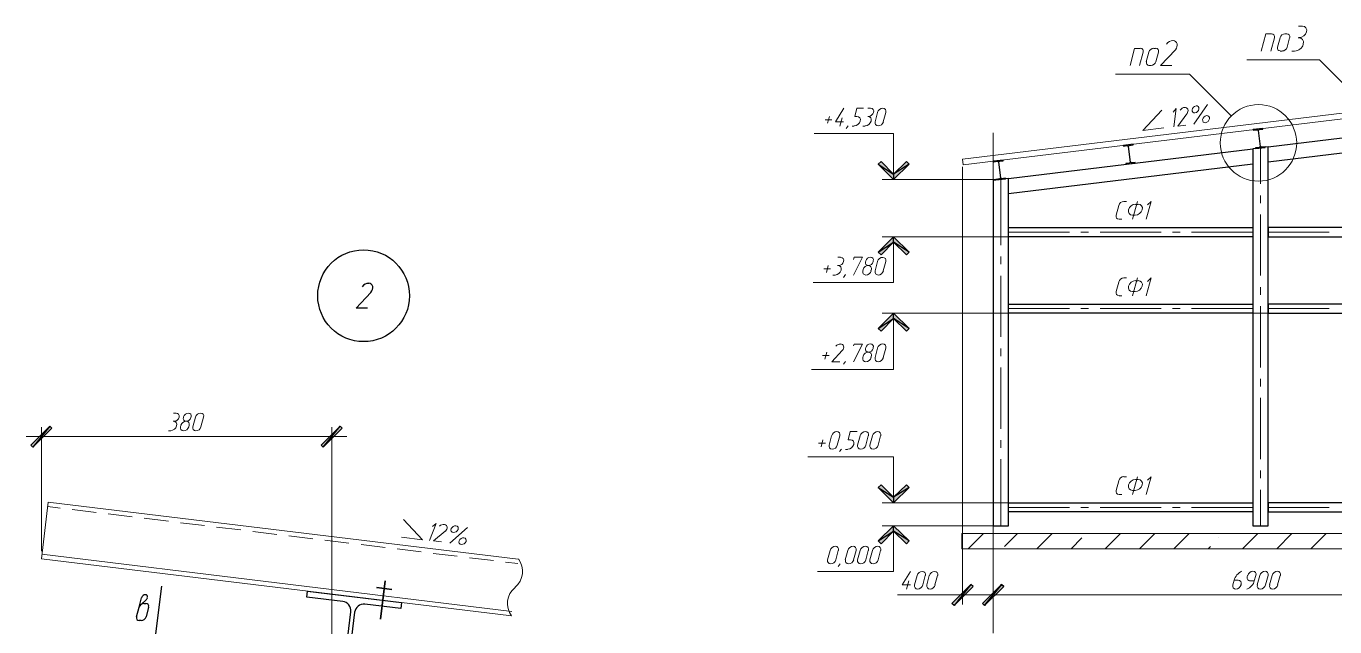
# Model space of a CAD drawing. Header units: millimetres. Extents: x -678 to 5260, y -935 to 3264.
# Drawn here: x 1542 to 3255, y 1146 to 1931 of the extents above; entities that cross this region are included whole.
import ezdxf

# ---------------------------------------------------------------- set-up
doc = ezdxf.new("R2010")
doc.units = ezdxf.units.MM
doc.header["$MEASUREMENT"] = 0
doc.layers.get('0').update_dxf_attribs({"linetype": 'CONTINUOUS'})

msp = doc.modelspace()

# ---------------------------------------------------------------- hatches: boundary and pattern name
at = {"true_color": 0x000007}
h = msp.add_hatch(color=7, dxfattribs=at)
h.paths.add_polyline_path([(2677.78898, 1730.68081), (2657.70599, 1750.7638), (2677.78898, 1737.81774)])
h.paths.add_polyline_path([(2657.70599, 1750.7638), (2677.78898, 1737.81774), (2661.35744, 1754.24928)])
h = msp.add_hatch(color=7, dxfattribs=at)
h.paths.add_polyline_path([(2677.78898, 1730.68081), (2697.87196, 1750.7638), (2677.78898, 1737.81774)])
h.paths.add_polyline_path([(2697.87196, 1750.7638), (2677.78898, 1737.81774), (2694.38649, 1754.24928)])
h = msp.add_hatch(color=7, dxfattribs=at)
h.paths.add_polyline_path([(2677.78898, 1655.66006), (2657.70599, 1635.74305), (2677.78898, 1648.68911)])
h.paths.add_polyline_path([(2657.70599, 1635.74305), (2677.78898, 1648.68911), (2661.35744, 1632.0916)])
h = msp.add_hatch(color=7, dxfattribs=at)
h.paths.add_polyline_path([(2677.78898, 1655.66006), (2697.87196, 1635.74305), (2677.78898, 1648.68911)])
h.paths.add_polyline_path([(2697.87196, 1635.74305), (2677.78898, 1648.68911), (2694.38649, 1632.0916)])
h = msp.add_hatch(color=7, dxfattribs=at)
h.paths.add_polyline_path([(2677.78898, 1555.74305), (2657.70599, 1535.66006), (2677.78898, 1548.60612)])
h.paths.add_polyline_path([(2657.70599, 1535.66006), (2677.78898, 1548.60612), (2661.35744, 1532.17459)])
h = msp.add_hatch(color=7, dxfattribs=at)
h.paths.add_polyline_path([(2677.78898, 1555.74305), (2697.87196, 1535.66006), (2677.78898, 1548.60612)])
h.paths.add_polyline_path([(2697.87196, 1535.66006), (2677.78898, 1548.60612), (2694.38649, 1532.17459)])
h = msp.add_hatch(color=7, dxfattribs=at)
h.paths.add_polyline_path([(1575.71429, 1405.53558), (1573.05869, 1408.19119), (1550.65205, 1380.47334)])
h.paths.add_polyline_path([(1573.05869, 1408.19119), (1550.65205, 1380.47334), (1548.16242, 1383.12894)])
h = msp.add_hatch(color=7, dxfattribs=at)
h.paths.add_polyline_path([(1928.24541, 1383.12894), (1930.73503, 1380.47334), (1953.30765, 1408.19119)])
h.paths.add_polyline_path([(1930.73503, 1380.47334), (1953.30765, 1408.19119), (1955.79728, 1405.53558)])
h = msp.add_hatch(color=7, dxfattribs=at)
h.paths.add_polyline_path([(2677.78898, 1307.61027), (2657.70599, 1327.69326), (2677.78898, 1314.91318)])
h.paths.add_polyline_path([(2657.70599, 1327.69326), (2677.78898, 1314.91318), (2661.35744, 1331.17874)])
h = msp.add_hatch(color=7, dxfattribs=at)
h.paths.add_polyline_path([(2677.78898, 1307.61027), (2697.87196, 1327.69326), (2677.78898, 1314.91318)])
h.paths.add_polyline_path([(2697.87196, 1327.69326), (2677.78898, 1314.91318), (2694.38649, 1331.17874)])
h = msp.add_hatch(color=7, dxfattribs=at)
h.paths.add_polyline_path([(2677.78898, 1277.73475), (2657.70599, 1257.81774), (2677.78898, 1270.7638)])
h.paths.add_polyline_path([(2657.70599, 1257.81774), (2677.78898, 1270.7638), (2661.35744, 1254.16629)])
h = msp.add_hatch(color=7, dxfattribs=at)
h.paths.add_polyline_path([(2677.78898, 1277.73475), (2697.87196, 1257.81774), (2677.78898, 1270.7638)])
h.paths.add_polyline_path([(2697.87196, 1257.81774), (2677.78898, 1270.7638), (2694.38649, 1254.16629)])
h = msp.add_hatch(color=7, dxfattribs=at)
h.paths.add_polyline_path([(2781.85537, 1198.39865), (2779.03379, 1201.05426), (2756.79313, 1173.33641)])
h.paths.add_polyline_path([(2779.03379, 1201.05426), (2756.79313, 1173.33641), (2753.97155, 1176.15799)])
h = msp.add_hatch(color=7, dxfattribs=at)
h.paths.add_polyline_path([(2821.85537, 1198.39865), (2819.03379, 1201.05426), (2796.79313, 1173.33641)])
h.paths.add_polyline_path([(2819.03379, 1201.05426), (2796.79313, 1173.33641), (2794.13752, 1176.15799)])
h = msp.add_hatch(color=7, dxfattribs=at)
h.paths.add_polyline_path([(2794.13752, 1176.15799), (2796.79313, 1173.33641), (2819.03379, 1201.05426)])
h.paths.add_polyline_path([(2796.79313, 1173.33641), (2819.03379, 1201.05426), (2821.85537, 1198.39865)])

# ---------------------------------------------------------------- linework, layer by layer
at = {"color": 7, "linetype": 'Continuous', "lineweight": 9, "true_color": 0x000007}
for points in [[(3158.9508, 1898.64762), (3165.09188, 1921.22023), (3172.56076, 1921.22023)], [(3189.98815, 1921.22023), (3192.47777, 1921.22023), (3192.47777, 1921.22023)], [(3212.72674, 1931.17874), (3207.74748, 1931.17874), (3207.74748, 1931.17874)], [(2987.33254, 1879.56048), (2993.30765, 1902.13309), (3000.61055, 1902.13309)], [(3018.36989, 1902.13309), (3020.69354, 1902.13309), (3020.69354, 1902.13309)], [(3171.39893, 1898.64762), (3176.21221, 1916.075), (3176.21221, 1916.075)], [(3180.36159, 1903.62687), (3183.84707, 1916.075), (3183.84707, 1916.075)], [(3196.12923, 1916.075), (3192.9757, 1903.62687), (3192.9757, 1903.62687)], [(3208.57736, 1916.075), (3207.41553, 1916.075), (3207.41553, 1916.075)], [(2999.6147, 1879.56048), (3004.26201, 1897.15384), (3004.26201, 1897.15384)], [(3008.57736, 1884.70571), (3011.89686, 1897.15384), (3011.89686, 1897.15384)], [(3024.51097, 1897.15384), (3021.02549, 1884.70571), (3021.02549, 1884.70571)], [(3042.10433, 1879.56048), (3027.16657, 1879.56048), (3046.58566, 1900.47334)], [(3287.24956, 1835.4111), (3235.13337, 1887.36131), (3140.02964, 1887.36131)], [(3186.50267, 1898.64762), (3184.01304, 1898.64762), (3184.01304, 1898.64762)], [(3202.76823, 1898.64762), (3199.11678, 1898.64762), (3199.11678, 1898.64762)], [(3120.11263, 1813.66836), (3065.17487, 1868.60612), (2968.07943, 1868.60612)], [(3014.71844, 1879.56048), (3012.06284, 1879.56048), (3012.06284, 1879.56048)], [(2612.22881, 1806.03351), (2601.6064, 1806.03351), (2612.72674, 1823.95882)], [(2638.45288, 1823.95882), (2629.49022, 1823.95882), (2626.83462, 1813.00446), (2629.32425, 1813.00446)], [(2647.41553, 1823.95882), (2643.93006, 1823.95882), (2643.93006, 1823.95882)], [(2656.71014, 1818.31567), (2653.39064, 1806.03351), (2653.39064, 1806.03351)], [(2664.17902, 1806.03351), (2667.33254, 1818.31567), (2667.33254, 1818.31567)], [(3031.6479, 1798.23268), (3004.09603, 1794.7472), (3028.9923, 1821.30322)], [(3043.59811, 1818.64762), (3047.74748, 1823.46089), (3044.42798, 1799.72645)], [(3060.36159, 1801.88413), (3049.73918, 1800.39036), (3061.68939, 1816.65592)], [(3070.984, 1803.04596), (3088.57736, 1828.60612), (3088.57736, 1828.60612)], [(2588.16242, 1808.68911), (2596.9591, 1808.68911), (2596.9591, 1808.68911)], [(2591.31595, 1804.20778), (2593.6396, 1813.00446), (2593.6396, 1813.00446)], [(2607.24956, 1800.55633), (2610.23711, 1811.34471), (2610.23711, 1811.34471)], [(2618.03794, 1800.88828), (2615.54831, 1797.56878), (2615.54831, 1797.56878)], [(2626.17072, 1800.55633), (2623.34914, 1800.55633), (2623.34914, 1800.55633)], [(2640.2786, 1800.55633), (2637.623, 1800.55633), (2637.623, 1800.55633)], [(2644.59396, 1813.00446), (2643.76408, 1813.00446), (2643.76408, 1813.00446)], [(2677.78898, 1790.7638), (2573.88856, 1790.7638), (2573.88856, 1790.7638)], [(2677.78898, 1730.68081), (2677.78898, 1790.7638), (2677.78898, 1790.7638)], [(2807.91346, 1791.59367), (2807.91346, 1689.68496), (2807.91346, 1689.68496)], [(3157.95495, 1724.87168), (3157.95495, 1771.84264), (3157.95495, 1771.84264)], [(2818.03794, 1730.68081), (2662.85122, 1730.68081), (2662.85122, 1730.68081)], [(2767.74748, 1747.27832), (2767.74748, 1174.66421), (2767.74748, 1174.66421)], [(2818.03794, 1644.53973), (2818.03794, 1731.67666), (2818.03794, 1731.67666)], [(2969.07528, 1683.87583), (2972.39479, 1696.48994), (2972.39479, 1696.48994)], [(2979.19976, 1701.80114), (2982.68524, 1701.80114), (2982.68524, 1701.80114)], [(2990.65205, 1678.56463), (2997.12508, 1701.80114), (2997.12508, 1701.80114)], [(2997.95495, 1698.14969), (2994.3035, 1698.14969), (2994.3035, 1698.14969)], [(3010.07113, 1697.31982), (3014.88441, 1701.80114), (3008.57736, 1678.56463)], [(3157.95495, 1699.80944), (3157.95495, 1709.76795), (3157.95495, 1709.76795)], [(2990.48607, 1683.87583), (2994.13752, 1683.87583), (2994.13752, 1683.87583)], [(3157.95495, 1604.87168), (3157.95495, 1684.70571), (3157.95495, 1684.70571)], [(2807.91346, 1674.7472), (2807.91346, 1664.7887), (2807.91346, 1664.7887)], [(2972.89271, 1678.56463), (2976.37819, 1678.56463), (2976.37819, 1678.56463)], [(2827.99645, 1655.66006), (2662.85122, 1655.66006), (2662.85122, 1655.66006)], [(2677.78898, 1655.66006), (2677.78898, 1595.74305), (2677.78898, 1595.74305)], [(2807.91346, 1649.68496), (2807.91346, 1449.85094), (2807.91346, 1449.85094)], [(2827.99645, 1661.63517), (2907.83047, 1661.63517), (2907.83047, 1661.63517)], [(2922.9342, 1661.63517), (2932.89271, 1661.63517), (2932.89271, 1661.63517)], [(2947.99645, 1661.63517), (3027.83047, 1661.63517), (3027.83047, 1661.63517)], [(3042.9342, 1661.63517), (3052.89271, 1661.63517), (3052.89271, 1661.63517)], [(3067.83047, 1661.63517), (3147.83047, 1661.63517), (3147.83047, 1661.63517)], [(3247.91346, 1661.63517), (3167.91346, 1661.63517), (3167.91346, 1661.63517)], [(2608.07943, 1628.93807), (2604.59396, 1628.93807), (2604.59396, 1628.93807)], [(2625.34084, 1626.1165), (2626.17072, 1628.93807), (2636.79313, 1628.93807), (2625.00889, 1605.53558)], [(2818.03794, 1619.80944), (2818.03794, 1629.76795), (2818.03794, 1629.76795)], [(2586.17072, 1613.66836), (2595.13337, 1613.66836), (2595.13337, 1613.66836)], [(2589.6562, 1609.18704), (2591.97985, 1617.98372), (2591.97985, 1617.98372)], [(2605.25786, 1617.98372), (2604.42798, 1617.98372), (2604.42798, 1617.98372)], [(2637.78898, 1612.67251), (2637.45703, 1611.01276), (2637.45703, 1611.01276)], [(2641.27445, 1623.95882), (2640.9425, 1622.96297), (2640.9425, 1622.96297)], [(2648.07943, 1611.01276), (2648.41138, 1612.67251), (2648.41138, 1612.67251)], [(2650.73503, 1622.96297), (2650.90101, 1623.95882), (2650.90101, 1623.95882)], [(2656.71014, 1623.29492), (2653.39064, 1611.01276), (2653.39064, 1611.01276)], [(2664.17902, 1611.01276), (2667.33254, 1623.29492), (2667.33254, 1623.29492)], [(2677.78898, 1595.74305), (2572.22881, 1595.74305), (2572.22881, 1595.74305)], [(2601.10848, 1605.53558), (2598.2869, 1605.53558), (2598.2869, 1605.53558)], [(2614.71844, 1606.19948), (2611.89686, 1602.54803), (2611.89686, 1602.54803)], [(2818.03794, 1524.70571), (2818.03794, 1604.70571), (2818.03794, 1604.70571)], [(2969.07528, 1584.1248), (2972.39479, 1596.40695), (2972.39479, 1596.40695)], [(2979.19976, 1601.88413), (2982.68524, 1601.88413), (2982.68524, 1601.88413)], [(2990.65205, 1578.48164), (2997.12508, 1601.88413), (2997.12508, 1601.88413)], [(2997.95495, 1598.23268), (2994.3035, 1598.23268), (2994.3035, 1598.23268)], [(3010.07113, 1597.4028), (3014.88441, 1601.88413), (3008.57736, 1578.48164)], [(2972.89271, 1578.48164), (2976.37819, 1578.48164), (2976.37819, 1578.48164)], [(2990.48607, 1584.1248), (2994.13752, 1584.1248), (2994.13752, 1584.1248)], [(3157.95495, 1579.80944), (3157.95495, 1589.76795), (3157.95495, 1589.76795)], [(2827.99645, 1561.71816), (2907.83047, 1561.71816), (2907.83047, 1561.71816)], [(2922.9342, 1561.71816), (2932.89271, 1561.71816), (2932.89271, 1561.71816)], [(2947.99645, 1561.71816), (3027.83047, 1561.71816), (3027.83047, 1561.71816)], [(3042.9342, 1561.71816), (3052.89271, 1561.71816), (3052.89271, 1561.71816)], [(3067.83047, 1561.71816), (3147.83047, 1561.71816), (3147.83047, 1561.71816)], [(3157.95495, 1484.87168), (3157.95495, 1564.87168), (3157.95495, 1564.87168)], [(3247.91346, 1561.71816), (3167.91346, 1561.71816), (3167.91346, 1561.71816)], [(3167.91346, 1555.74305), (2662.85122, 1555.74305), (2662.85122, 1555.74305)], [(2677.78898, 1555.74305), (2677.78898, 1482.21608), (2677.78898, 1482.21608)], [(2625.34084, 1512.92148), (2626.17072, 1515.4111), (2636.79313, 1515.4111), (2625.00889, 1492.34056)], [(2641.27445, 1510.59782), (2640.9425, 1509.76795), (2640.9425, 1509.76795)], [(2650.73503, 1509.76795), (2650.90101, 1510.59782), (2650.90101, 1510.59782)], [(2656.71014, 1510.0999), (2653.39064, 1497.65177), (2653.39064, 1497.65177)], [(2664.17902, 1497.65177), (2667.33254, 1510.0999), (2667.33254, 1510.0999)], [(2818.03794, 1499.64347), (2818.03794, 1509.76795), (2818.03794, 1509.76795)], [(2584.51097, 1500.30737), (2593.47362, 1500.30737), (2593.47362, 1500.30737)], [(2587.6645, 1495.82604), (2590.15412, 1504.7887), (2590.15412, 1504.7887)], [(2607.24956, 1492.34056), (2596.62715, 1492.34056), (2610.40308, 1506.94637)], [(2614.71844, 1492.67251), (2611.89686, 1489.02106), (2611.89686, 1489.02106)], [(2637.78898, 1499.47749), (2637.45703, 1497.65177), (2637.45703, 1497.65177)], [(2648.07943, 1497.65177), (2648.41138, 1499.47749), (2648.41138, 1499.47749)], [(2677.78898, 1482.21608), (2570.40308, 1482.21608), (2570.40308, 1482.21608)], [(2818.03794, 1404.70571), (2818.03794, 1484.70571), (2818.03794, 1484.70571)], [(3157.95495, 1459.80944), (3157.95495, 1469.76795), (3157.95495, 1469.76795)], [(3157.95495, 1364.87168), (3157.95495, 1444.87168), (3157.95495, 1444.87168)], [(1738.03794, 1424.95467), (1734.71844, 1424.95467), (1734.71844, 1424.95467)], [(2807.91346, 1434.7472), (2807.91346, 1424.7887), (2807.91346, 1424.7887)], [(1561.93835, 1244.37376), (1561.93835, 1406.86338), (1561.93835, 1406.86338)], [(1735.38234, 1414.33226), (1734.55246, 1414.33226), (1734.55246, 1414.33226)], [(1744.51097, 1409.02106), (1744.01304, 1407.02936), (1744.01304, 1407.02936)], [(1747.99645, 1419.97542), (1747.83047, 1419.14554), (1747.83047, 1419.14554)], [(1754.80142, 1407.02936), (1755.29935, 1409.02106), (1755.29935, 1409.02106)], [(1757.623, 1419.14554), (1757.78898, 1419.97542), (1757.78898, 1419.97542)], [(1763.59811, 1419.64347), (1760.11263, 1407.02936), (1760.11263, 1407.02936)], [(1770.73503, 1407.02936), (1774.22051, 1419.64347), (1774.22051, 1419.64347)], [(1942.02134, 948.44015), (1942.02134, 1406.86338), (1942.02134, 1406.86338)], [(2807.91346, 1409.68496), (2807.91346, 1307.61027), (2807.91346, 1237.4028), (2807.91346, 1137.31982)], [(1542.02134, 1394.41525), (1961.93835, 1394.41525), (1961.93835, 1394.41525)], [(1731.06698, 1401.71816), (1728.24541, 1401.71816), (1728.24541, 1401.71816)], [(2582.85122, 1381.13724), (2585.17487, 1390.0999), (2585.17487, 1390.0999)], [(2596.2952, 1395.4111), (2593.14167, 1383.12894), (2593.14167, 1383.12894)], [(2603.76408, 1383.12894), (2607.24956, 1395.4111), (2607.24956, 1395.4111)], [(2629.98815, 1400.88828), (2621.02549, 1400.88828), (2618.20391, 1390.0999), (2621.02549, 1390.0999)], [(2633.97155, 1395.4111), (2630.65205, 1383.12894), (2630.65205, 1383.12894)], [(2641.44043, 1383.12894), (2644.59396, 1395.4111), (2644.59396, 1395.4111)], [(2650.07113, 1395.4111), (2646.75163, 1383.12894), (2646.75163, 1383.12894)], [(2657.37404, 1383.12894), (2660.69354, 1395.4111), (2660.69354, 1395.4111)], [(2818.03794, 1379.64347), (2818.03794, 1389.60197), (2818.03794, 1389.60197)], [(2579.53172, 1385.61857), (2588.49437, 1385.61857), (2588.49437, 1385.61857)], [(2609.57321, 1377.98372), (2606.91761, 1374.66421), (2606.91761, 1374.66421)], [(2617.54001, 1377.48579), (2614.88441, 1377.48579), (2614.88441, 1377.48579)], [(2677.78898, 1367.85923), (2565.58981, 1367.85923), (2565.58981, 1367.85923)], [(2677.78898, 1307.61027), (2677.78898, 1367.85923), (2677.78898, 1367.85923)], [(2818.03794, 1277.73475), (2818.03794, 1364.87168), (2818.03794, 1364.87168)], [(2969.07528, 1324.04181), (2972.39479, 1336.48994), (2972.39479, 1336.48994)], [(2979.19976, 1341.80114), (2982.68524, 1341.80114), (2982.68524, 1341.80114)], [(2990.65205, 1318.7306), (2997.12508, 1341.80114), (2997.12508, 1341.80114)], [(2997.95495, 1338.31567), (2994.3035, 1338.31567), (2994.3035, 1338.31567)], [(3010.07113, 1337.48579), (3014.88441, 1341.80114), (3008.57736, 1318.7306)], [(3157.95495, 1339.97542), (3157.95495, 1349.93392), (3157.95495, 1349.93392)], [(2990.48607, 1324.04181), (2994.13752, 1324.04181), (2994.13752, 1324.04181)], [(3157.95495, 1277.73475), (3157.95495, 1324.87168), (3157.95495, 1324.87168)], [(1561.93835, 1234.41525), (1570.90101, 1308.7721), (1570.90101, 1308.7721)], [(1586.33669, 1300.80529), (1570.23711, 1302.79699), (1570.23711, 1302.79699)], [(2186.33669, 1234.0833), (1570.90101, 1308.7721), (1570.90101, 1308.7721)], [(2827.99645, 1307.61027), (2662.85122, 1307.61027), (2662.85122, 1307.61027)], [(2972.89271, 1318.7306), (2976.37819, 1318.7306), (2976.37819, 1318.7306)], [(1633.80557, 1295.16214), (1602.10433, 1298.97957), (1602.10433, 1298.97957)], [(1680.9425, 1289.35301), (1649.57321, 1293.17044), (1649.57321, 1293.17044)], [(1728.24541, 1283.70986), (1696.71014, 1287.52728), (1696.71014, 1287.52728)], [(2033.30765, 1262.79699), (2060.85952, 1259.47749), (2036.12923, 1285.70156)], [(2827.99645, 1301.63517), (2907.83047, 1301.63517), (2907.83047, 1301.63517)], [(2922.9342, 1301.63517), (2932.89271, 1301.63517), (2932.89271, 1301.63517)], [(2947.99645, 1301.63517), (3027.83047, 1301.63517), (3027.83047, 1301.63517)], [(3042.9342, 1301.63517), (3052.89271, 1301.63517), (3052.89271, 1301.63517)], [(3067.83047, 1301.63517), (3147.83047, 1301.63517), (3147.83047, 1301.63517)], [(3247.91346, 1301.63517), (3167.91346, 1301.63517), (3167.91346, 1301.63517)], [(1775.54831, 1277.90073), (1744.01304, 1281.71816), (1744.01304, 1281.71816)], [(1822.85122, 1272.25758), (1791.14997, 1276.075), (1791.14997, 1276.075)], [(1869.98815, 1266.44845), (1838.61885, 1270.26587), (1838.61885, 1270.26587)], [(2073.80557, 1276.57293), (2078.78483, 1280.72231), (2069.98815, 1258.31567)], [(2085.92176, 1256.48994), (2075.29935, 1257.81774), (2090.73503, 1270.7638)], [(2096.54416, 1254.99616), (2119.6147, 1275.57708), (2119.6147, 1275.57708)], [(2807.91346, 1277.73475), (2662.85122, 1277.73475), (2662.85122, 1277.73475)], [(2677.78898, 1277.73475), (2677.78898, 1217.81774), (2677.78898, 1217.81774)], [(1917.45703, 1260.63932), (1885.92176, 1264.45675), (1885.92176, 1264.45675)], [(1964.59396, 1254.99616), (1933.05869, 1258.81359), (1933.05869, 1258.81359)], [(2011.89686, 1249.18704), (1980.52757, 1253.00446), (1980.52757, 1253.00446)], [(2775.21636, 1247.69326), (2795.29935, 1267.77625), (2795.29935, 1267.77625)], [(2823.01719, 1250.68081), (2840.11263, 1267.77625), (2840.11263, 1267.77625)], [(2865.17487, 1247.69326), (2885.09188, 1267.77625), (2885.09188, 1267.77625)], [(2909.98815, 1247.69326), (2924.26201, 1261.96712), (2924.26201, 1261.96712)], [(2954.80142, 1247.69326), (2974.71844, 1267.77625), (2974.71844, 1267.77625)], [(2999.78068, 1247.69326), (3019.86367, 1267.77625), (3019.86367, 1267.77625)], [(3044.59396, 1247.69326), (3064.67694, 1267.77625), (3064.67694, 1267.77625)], [(3103.68109, 1261.96712), (3103.51512, 1262.13309), (3103.51512, 1262.13309)], [(3134.55246, 1247.69326), (3154.46947, 1267.77625), (3154.46947, 1267.77625)], [(3179.36574, 1247.69326), (3199.28275, 1267.77625), (3199.28275, 1267.77625)], [(3224.17902, 1247.69326), (3244.09603, 1267.77625), (3244.09603, 1267.77625)], [(2177.37404, 1159.72645), (1561.93835, 1234.41525), (1561.93835, 1234.41525)], [(2178.03794, 1165.70156), (1562.60225, 1240.39036), (1562.60225, 1240.39036)], [(2059.03379, 1243.54388), (2027.6645, 1247.36131), (2027.6645, 1247.36131)], [(2106.50267, 1237.73475), (2074.9674, 1241.55218), (2074.9674, 1241.55218)], [(2153.80557, 1232.0916), (2122.2703, 1235.90903), (2122.2703, 1235.90903)], [(2186.33669, 1234.0833), (2186.17072, 1234.24928), (2186.17072, 1234.24928)], [(2594.63545, 1245.36961), (2591.31595, 1233.08745), (2591.31595, 1233.08745)], [(2602.10433, 1233.08745), (2605.25786, 1245.36961), (2605.25786, 1245.36961)], [(2617.87196, 1245.36961), (2614.38649, 1233.08745), (2614.38649, 1233.08745)], [(2625.34084, 1233.08745), (2628.66035, 1245.36961), (2628.66035, 1245.36961)], [(2633.97155, 1245.36961), (2630.65205, 1233.08745), (2630.65205, 1233.08745)], [(2641.44043, 1233.08745), (2644.59396, 1245.36961), (2644.59396, 1245.36961)], [(2650.07113, 1245.36961), (2646.75163, 1233.08745), (2646.75163, 1233.08745)], [(2657.37404, 1233.08745), (2660.69354, 1245.36961), (2660.69354, 1245.36961)], [(2807.91346, 1247.19533), (2807.91346, 1174.66421), (2807.91346, 1174.66421)], [(2807.91346, 1247.19533), (2807.91346, 1174.66421), (2807.91346, 1174.66421)], [(3089.40723, 1247.69326), (3092.39479, 1250.68081), (3092.39479, 1250.68081)], [(2185.67279, 1228.27417), (2169.57321, 1230.0999), (2169.57321, 1230.0999)], [(2677.78898, 1217.81774), (2577.87196, 1217.81774), (2577.87196, 1217.81774)], [(2607.91346, 1227.94222), (2605.09188, 1224.62272), (2605.09188, 1224.62272)], [(2699.86367, 1200.22438), (2689.07528, 1200.22438), (2700.02964, 1217.98372)], [(2694.71844, 1194.58123), (2697.70599, 1205.53558), (2697.70599, 1205.53558)], [(2708.49437, 1212.50654), (2705.17487, 1200.22438), (2705.17487, 1200.22438)], [(2715.79728, 1200.22438), (2719.11678, 1212.50654), (2719.11678, 1212.50654)], [(2724.42798, 1212.50654), (2721.27445, 1200.22438), (2721.27445, 1200.22438)], [(2731.89686, 1200.22438), (2735.38234, 1212.50654), (2735.38234, 1212.50654)], [(3128.74333, 1206.36546), (3123.43213, 1206.36546), (3121.77238, 1200.22438)], [(3132.39479, 1200.22438), (3132.56076, 1201.05426), (3132.56076, 1201.05426)], [(3141.02549, 1212.67251), (3140.69354, 1210.84679), (3140.69354, 1210.84679)], [(3151.97985, 1212.67251), (3149.98815, 1205.53558), (3143.68109, 1205.53558)], [(3157.29105, 1212.67251), (3153.80557, 1200.22438), (3153.80557, 1200.22438)], [(3164.59396, 1200.22438), (3167.91346, 1212.67251), (3167.91346, 1212.67251)], [(3173.39064, 1212.67251), (3169.90516, 1200.22438), (3169.90516, 1200.22438)], [(3180.52757, 1200.22438), (3184.01304, 1212.67251), (3184.01304, 1212.67251)], [(2827.99645, 1187.27832), (2767.74748, 1187.27832), (2682.76823, 1187.27832)], [(2787.99645, 1187.27832), (3517.78898, 1187.27832), (3517.78898, 1187.27832)], [(2177.37404, 1159.72645), (2177.20806, 1159.89243), (2177.20806, 1159.89243)]]:
    msp.add_lwpolyline(points, dxfattribs=at)
for points in [[(2767.74748, 1757.23683), (3535.05039, 1850.18289), (3535.88026, 1842.87998), (2768.90931, 1749.76795)], [(2766.91761, 1267.77625), (3558.9508, 1267.77625), (3558.9508, 1247.69326), (2766.91761, 1247.69326)]]:
    msp.add_lwpolyline(points, close=True, dxfattribs=at)
at = {"color": 7, "linetype": 'Continuous', "lineweight": 25, "true_color": 0x000007}
for points in [[(3167.91346, 1773.17044), (3487.74748, 1812.00861), (3487.74748, 1812.00861)], [(3161.10848, 1796.57293), (3161.10848, 1797.4028), (3148.66035, 1795.90903), (3148.66035, 1795.07915), (3153.6396, 1795.57708)], [(3154.9674, 1794.58123), (3157.45703, 1774.00031), (3157.45703, 1774.00031)], [(3157.95495, 1774.00031), (3155.29935, 1794.58123), (3155.29935, 1794.58123)], [(3156.46118, 1795.90903), (3161.10848, 1796.57293), (3161.10848, 1796.57293)], [(3167.91346, 1753.58538), (3487.74748, 1792.42355), (3487.74748, 1792.42355)], [(2827.99645, 1731.84264), (3147.83047, 1770.84679), (3147.83047, 1770.84679)], [(2991.14997, 1775.82604), (2991.14997, 1776.82189), (2978.70184, 1775.32811), (2978.70184, 1774.33226), (2983.68109, 1774.99616)], [(2985.00889, 1774.00031), (2987.49852, 1753.4194), (2987.49852, 1753.4194)], [(2987.99645, 1753.4194), (2985.34084, 1774.00031), (2985.34084, 1774.00031)], [(2986.50267, 1775.32811), (2991.14997, 1775.82604), (2991.14997, 1775.82604)], [(3156.46118, 1772.50654), (3151.6479, 1772.00861), (3151.6479, 1771.17874), (3164.09603, 1772.67251), (3164.09603, 1773.50239), (3159.11678, 1773.00446)], [(2821.19147, 1755.24513), (2821.19147, 1756.075), (2808.74333, 1754.58123), (2808.74333, 1753.75135), (2813.55661, 1754.41525)], [(2815.05039, 1753.4194), (2817.54001, 1732.83849), (2817.54001, 1732.83849)], [(2818.03794, 1732.83849), (2815.38234, 1753.4194), (2815.38234, 1753.4194)], [(2816.54416, 1754.58123), (2821.19147, 1755.24513), (2821.19147, 1755.24513)], [(2827.99645, 1712.42355), (3147.83047, 1751.26172), (3147.83047, 1751.26172)], [(2986.50267, 1751.92562), (2981.68939, 1751.4277), (2981.68939, 1750.59782), (2994.13752, 1752.0916), (2993.80557, 1752.92148), (2989.15827, 1752.25758)], [(2816.54416, 1731.34471), (2811.56491, 1730.84679), (2811.73089, 1730.01691), (2824.17902, 1731.51069), (2823.84707, 1732.34056), (2819.19976, 1731.67666)], [(1988.9923, 1562.21608), (1974.05454, 1562.21608), (1993.47362, 1582.96297)], [(1689.90516, 1171.01276), (1693.05869, 1183.62687), (1693.05869, 1183.62687)], [(1707.99645, 1104.7887), (1719.44873, 1198.89658), (1719.44873, 1198.89658)], [(1909.32425, 1184.29077), (1910.3201, 1192.0916), (2033.30765, 1177.15384), (2032.47777, 1169.35301), (1985.34084, 1175.16214)], [(1956.46118, 1178.48164), (1909.32425, 1184.29077), (1909.32425, 1184.29077)], [(1686.41968, 1158.56463), (1689.90516, 1171.01276), (1689.90516, 1171.01276)], [(1698.53586, 1180.47334), (1693.39064, 1175.49409), (1693.39064, 1175.49409)], [(1696.04624, 1176.15799), (1698.53586, 1176.15799), (1698.53586, 1176.15799)], [(1702.18732, 1171.01276), (1699.03379, 1158.56463), (1699.03379, 1158.56463)], [(1692.56076, 1153.58538), (1690.07113, 1153.58538), (1690.07113, 1153.58538)], [(1942.02134, 958.56463), (1967.08358, 1165.03766), (1967.08358, 1165.03766)], [(1972.06284, 1164.53973), (1947.00059, 957.90073), (1947.00059, 957.90073)]]:
    msp.add_lwpolyline(points, dxfattribs=at)
for points in [[(3167.91346, 1277.73475), (3167.91346, 1773.17044), (3147.83047, 1770.84679), (3147.83047, 1277.73475)], [(2827.99645, 1277.73475), (2827.99645, 1731.84264), (2807.91346, 1729.51899), (2807.91346, 1277.73475)], [(2827.99645, 1667.77625), (3147.83047, 1667.77625), (3147.83047, 1655.66006), (2827.99645, 1655.66006)], [(3487.74748, 1667.77625), (3167.91346, 1667.77625), (3167.91346, 1655.66006), (3487.74748, 1655.66006)], [(2827.99645, 1567.69326), (3147.83047, 1567.69326), (3147.83047, 1555.74305), (2827.99645, 1555.74305)], [(3487.74748, 1567.69326), (3167.91346, 1567.69326), (3167.91346, 1555.74305), (3487.74748, 1555.74305)], [(2827.99645, 1307.61027), (3147.83047, 1307.61027), (3147.83047, 1295.82604), (2827.99645, 1295.82604)], [(3487.74748, 1307.61027), (3167.91346, 1307.61027), (3167.91346, 1295.82604), (3487.74748, 1295.82604)]]:
    msp.add_lwpolyline(points, close=True, dxfattribs=at)
at = {"color": 7, "linetype": 'Continuous', "lineweight": -2, "true_color": 0x000007}
for points in [[(2657.70599, 1750.7638), (2677.78898, 1737.81774), (2661.35744, 1754.24928)], [(2677.78898, 1730.68081), (2657.70599, 1750.7638), (2677.78898, 1737.81774)], [(2697.87196, 1750.7638), (2677.78898, 1737.81774), (2694.38649, 1754.24928)], [(2677.78898, 1730.68081), (2697.87196, 1750.7638), (2677.78898, 1737.81774)], [(2677.78898, 1655.66006), (2657.70599, 1635.74305), (2677.78898, 1648.68911)], [(2657.70599, 1635.74305), (2677.78898, 1648.68911), (2661.35744, 1632.0916)], [(2677.78898, 1655.66006), (2697.87196, 1635.74305), (2677.78898, 1648.68911)], [(2697.87196, 1635.74305), (2677.78898, 1648.68911), (2694.38649, 1632.0916)], [(2677.78898, 1555.74305), (2657.70599, 1535.66006), (2677.78898, 1548.60612)], [(2657.70599, 1535.66006), (2677.78898, 1548.60612), (2661.35744, 1532.17459)], [(2677.78898, 1555.74305), (2697.87196, 1535.66006), (2677.78898, 1548.60612)], [(2697.87196, 1535.66006), (2677.78898, 1548.60612), (2694.38649, 1532.17459)], [(1573.05869, 1408.19119), (1550.65205, 1380.47334), (1548.16242, 1383.12894)], [(1575.71429, 1405.53558), (1573.05869, 1408.19119), (1550.65205, 1380.47334)], [(1928.24541, 1383.12894), (1930.73503, 1380.47334), (1953.30765, 1408.19119)], [(1930.73503, 1380.47334), (1953.30765, 1408.19119), (1955.79728, 1405.53558)], [(2657.70599, 1327.69326), (2677.78898, 1314.91318), (2661.35744, 1331.17874)], [(2677.78898, 1307.61027), (2657.70599, 1327.69326), (2677.78898, 1314.91318)], [(2697.87196, 1327.69326), (2677.78898, 1314.91318), (2694.38649, 1331.17874)], [(2677.78898, 1307.61027), (2697.87196, 1327.69326), (2677.78898, 1314.91318)], [(2677.78898, 1277.73475), (2657.70599, 1257.81774), (2677.78898, 1270.7638)], [(2657.70599, 1257.81774), (2677.78898, 1270.7638), (2661.35744, 1254.16629)], [(2677.78898, 1277.73475), (2697.87196, 1257.81774), (2677.78898, 1270.7638)], [(2697.87196, 1257.81774), (2677.78898, 1270.7638), (2694.38649, 1254.16629)], [(2779.03379, 1201.05426), (2756.79313, 1173.33641), (2753.97155, 1176.15799)], [(2781.85537, 1198.39865), (2779.03379, 1201.05426), (2756.79313, 1173.33641)], [(2819.03379, 1201.05426), (2796.79313, 1173.33641), (2794.13752, 1176.15799)], [(2794.13752, 1176.15799), (2796.79313, 1173.33641), (2819.03379, 1201.05426)], [(2821.85537, 1198.39865), (2819.03379, 1201.05426), (2796.79313, 1173.33641)], [(2796.79313, 1173.33641), (2819.03379, 1201.05426), (2821.85537, 1198.39865)]]:
    msp.add_lwpolyline(points, close=True, dxfattribs=at)
at = {"color": 7, "linetype": 'Continuous', "lineweight": 35, "true_color": 0x000007}
for points in [[(2005.92176, 1155.74305), (2012.06284, 1205.53558), (2012.06284, 1205.53558)], [(2020.85952, 1194.41525), (2000.9425, 1196.7389), (2000.9425, 1196.7389)]]:
    msp.add_lwpolyline(points, dxfattribs=at)
at = {"color": 7, "linetype": 'Continuous', "lineweight": 9, "true_color": 0x000007}
for points, knots in [([(3176.37819, 1916.24098), (3176.71014, 1917.56878), (3176.54416, 1918.7306), (3175.71429, 1919.72645), (3175.71429, 1919.72645), (3175.05039, 1920.72231), (3173.88856, 1921.22023), (3172.56076, 1921.22023)], [0, 0, 0, 0, 0.125, 0.125, 0.125, 0.125001, 1, 1, 1, 1]), ([(3208.74333, 1916.24098), (3212.89271, 1916.24098), (3217.20806, 1919.56048), (3218.36989, 1923.70986), (3218.36989, 1923.70986), (3219.53172, 1927.85923), (3217.04209, 1931.17874), (3212.89271, 1931.17874)], [0, 0, 0, 0, 0.125, 0.125, 0.125, 0.125001, 1, 1, 1, 1]), ([(3004.42798, 1897.31982), (3004.75993, 1898.64762), (3004.59396, 1899.80944), (3003.93006, 1900.80529), (3003.93006, 1900.80529), (3003.26615, 1901.80114), (3002.10433, 1902.29907), (3000.77653, 1902.29907)], [0, 0, 0, 0, 0.125, 0.125, 0.125, 0.125001, 1, 1, 1, 1]), ([(3046.58566, 1900.47334), (3048.57736, 1902.79699), (3049.57321, 1905.78455), (3048.90931, 1908.27417), (3048.90931, 1908.27417), (3048.24541, 1910.59782), (3046.25371, 1912.25758), (3043.43213, 1912.42355)], [0, 0, 0, 0, 0.125, 0.125, 0.125, 0.125001, 1, 1, 1, 1]), ([(3202.76823, 1898.64762), (3207.74748, 1898.64762), (3212.72674, 1902.63102), (3214.05454, 1907.4443), (3214.05454, 1907.4443), (3215.21636, 1912.42355), (3212.39479, 1916.40695), (3207.58151, 1916.40695)], [0, 0, 0, 0, 0.125, 0.125, 0.125, 0.125001, 1, 1, 1, 1]), ([(2644.75993, 1813.17044), (2647.74748, 1813.00446), (2650.73503, 1815.49409), (2651.56491, 1818.48164), (2651.56491, 1818.48164), (2652.39479, 1821.30322), (2650.56906, 1823.79284), (2647.58151, 1823.79284)], [0, 0, 0, 0, 0.125, 0.125, 0.125, 0.125001, 1, 1, 1, 1]), ([(3061.85537, 1816.65592), (3063.18317, 1818.48164), (3063.51512, 1820.80529), (3062.85122, 1822.46504), (3062.85122, 1822.46504), (3062.18732, 1824.1248), (3060.52757, 1825.12065), (3058.53586, 1824.95467)], [0, 0, 0, 0, 0.125, 0.125, 0.125, 0.125001, 1, 1, 1, 1]), ([(3077.45703, 1822.96297), (3077.95495, 1825.4526), (3076.12923, 1827.27832), (3073.6396, 1826.94637), (3073.6396, 1826.94637), (3071.14997, 1826.61442), (3068.82632, 1824.29077), (3068.49437, 1821.80114), (3068.49437, 1821.80114), (3068.16242, 1819.14554), (3069.82217, 1817.31982), (3072.3118, 1817.65177), (3072.3118, 1817.65177), (3074.80142, 1817.98372), (3077.12508, 1820.30737), (3077.45703, 1822.96297)], [0, 0, 0, 0, 0.0625, 0.0625, 0.0625, 0.062501, 0.125, 0.125, 0.125, 0.125001, 0.1875, 0.1875, 0.1875, 0.187501, 1, 1, 1, 1]), ([(3205.42383, 1778.48164), (3205.42383, 1806.19948), (3183.01719, 1828.60612), (3155.46533, 1828.60612), (3155.46533, 1828.60612), (3127.74748, 1828.60612), (3105.34084, 1806.19948), (3105.34084, 1778.48164)], [0, 0, 0, 0, 0.125, 0.125, 0.125, 0.125001, 1, 1, 1, 1]), ([(2626.17072, 1800.88828), (2629.6562, 1800.88828), (2633.14167, 1803.54388), (2634.13752, 1807.02936), (2634.13752, 1807.02936), (2635.13337, 1810.51484), (2632.9757, 1813.17044), (2629.6562, 1813.17044)], [0, 0, 0, 0, 0.125, 0.125, 0.125, 0.125001, 1, 1, 1, 1]), ([(2640.44458, 1800.88828), (2643.93006, 1800.88828), (2647.41553, 1803.54388), (2648.41138, 1807.02936), (2648.41138, 1807.02936), (2649.24126, 1810.51484), (2647.24956, 1813.17044), (2643.76408, 1813.17044)], [0, 0, 0, 0, 0.125, 0.125, 0.125, 0.125001, 1, 1, 1, 1]), ([(3091.23296, 1810.18289), (3091.73089, 1812.67251), (3089.90516, 1814.49824), (3087.58151, 1814.16629), (3087.58151, 1814.16629), (3085.09188, 1813.83434), (3082.76823, 1811.51069), (3082.2703, 1809.02106), (3082.2703, 1809.02106), (3081.93835, 1806.36546), (3083.59811, 1804.53973), (3086.08773, 1804.87168), (3086.08773, 1804.87168), (3088.57736, 1805.20363), (3090.90101, 1807.52728), (3091.23296, 1810.18289)], [0, 0, 0, 0, 0.0625, 0.0625, 0.0625, 0.062501, 0.125, 0.125, 0.125, 0.125001, 0.1875, 0.1875, 0.1875, 0.187501, 1, 1, 1, 1]), ([(3105.34084, 1778.48164), (3105.34084, 1750.92977), (3127.74748, 1728.52314), (3155.46533, 1728.52314), (3155.46533, 1728.52314), (3183.01719, 1728.52314), (3205.42383, 1750.92977), (3205.42383, 1778.48164)], [0, 0, 0, 0, 0.125, 0.125, 0.125, 0.125001, 1, 1, 1, 1]), ([(2994.46947, 1698.31567), (2990.48607, 1698.48164), (2986.33669, 1695.16214), (2985.34084, 1691.17874), (2985.34084, 1691.17874), (2984.34499, 1687.36131), (2986.66864, 1684.04181), (2990.65205, 1684.04181)], [0, 0, 0, 0, 0.125, 0.125, 0.125, 0.125001, 1, 1, 1, 1]), ([(2994.13752, 1684.04181), (2998.12093, 1684.04181), (3002.2703, 1687.36131), (3003.26615, 1691.17874), (3003.26615, 1691.17874), (3004.26201, 1695.16214), (3001.93835, 1698.31567), (2997.95495, 1698.31567)], [0, 0, 0, 0, 0.125, 0.125, 0.125, 0.125001, 1, 1, 1, 1]), ([(2605.58981, 1618.14969), (2608.57736, 1617.98372), (2611.56491, 1620.47334), (2612.22881, 1623.46089), (2612.22881, 1623.46089), (2613.05869, 1626.28247), (2611.23296, 1628.7721), (2608.24541, 1628.7721)], [0, 0, 0, 0, 0.125, 0.125, 0.125, 0.125001, 1, 1, 1, 1]), ([(2651.06698, 1624.1248), (2651.89686, 1626.7804), (2650.23711, 1629.10405), (2647.41553, 1629.10405), (2647.41553, 1629.10405), (2644.75993, 1629.10405), (2641.93835, 1626.7804), (2641.27445, 1624.1248)], [0, 0, 0, 0, 0.125, 0.125, 0.125, 0.125001, 1, 1, 1, 1]), ([(2601.10848, 1605.70156), (2604.59396, 1605.86753), (2608.07943, 1608.52314), (2609.07528, 1612.00861), (2609.07528, 1612.00861), (2610.07113, 1615.49409), (2607.91346, 1618.14969), (2604.59396, 1618.14969)], [0, 0, 0, 0, 0.125, 0.125, 0.125, 0.125001, 1, 1, 1, 1]), ([(2637.45703, 1611.17874), (2636.62715, 1608.19119), (2638.45288, 1605.86753), (2641.44043, 1605.70156), (2641.44043, 1605.70156), (2644.42798, 1605.70156), (2647.41553, 1608.02521), (2648.24541, 1611.01276)], [0, 0, 0, 0, 0.125, 0.125, 0.125, 0.125001, 1, 1, 1, 1]), ([(2648.57736, 1612.83849), (2649.40723, 1615.66006), (2647.58151, 1618.14969), (2644.59396, 1618.14969), (2644.59396, 1618.14969), (2641.6064, 1618.31567), (2638.61885, 1615.82604), (2637.78898, 1613.00446)], [0, 0, 0, 0, 0.125, 0.125, 0.125, 0.125001, 1, 1, 1, 1]), ([(2641.10848, 1623.12894), (2640.2786, 1620.30737), (2641.93835, 1618.14969), (2644.75993, 1618.14969), (2644.75993, 1618.14969), (2647.41553, 1618.14969), (2650.23711, 1620.30737), (2650.90101, 1622.96297)], [0, 0, 0, 0, 0.125, 0.125, 0.125, 0.125001, 1, 1, 1, 1]), ([(2994.46947, 1598.39865), (2990.48607, 1598.39865), (2986.33669, 1595.07915), (2985.34084, 1591.09575), (2985.34084, 1591.09575), (2984.34499, 1587.27832), (2986.66864, 1583.95882), (2990.65205, 1583.95882)], [0, 0, 0, 0, 0.125, 0.125, 0.125, 0.125001, 1, 1, 1, 1]), ([(2994.13752, 1583.95882), (2998.12093, 1583.95882), (3002.2703, 1587.27832), (3003.26615, 1591.09575), (3003.26615, 1591.09575), (3004.26201, 1595.07915), (3001.93835, 1598.39865), (2997.95495, 1598.39865)], [0, 0, 0, 0, 0.125, 0.125, 0.125, 0.125001, 1, 1, 1, 1]), ([(2610.56906, 1507.11235), (2612.06284, 1508.7721), (2612.72674, 1510.92977), (2612.22881, 1512.58953), (2612.22881, 1512.58953), (2611.73089, 1514.41525), (2610.23711, 1515.57708), (2608.24541, 1515.74305)], [0, 0, 0, 0, 0.125, 0.125, 0.125, 0.125001, 1, 1, 1, 1]), ([(2641.10848, 1509.76795), (2640.2786, 1507.11235), (2641.93835, 1504.95467), (2644.75993, 1504.7887), (2644.75993, 1504.7887), (2647.41553, 1504.7887), (2650.23711, 1507.11235), (2650.90101, 1509.76795)], [0, 0, 0, 0, 0.125, 0.125, 0.125, 0.125001, 1, 1, 1, 1]), ([(2651.06698, 1510.59782), (2651.89686, 1513.4194), (2650.23711, 1515.57708), (2647.41553, 1515.57708), (2647.41553, 1515.57708), (2644.75993, 1515.57708), (2641.93835, 1513.4194), (2641.27445, 1510.7638)], [0, 0, 0, 0, 0.125, 0.125, 0.125, 0.125001, 1, 1, 1, 1]), ([(2637.45703, 1497.81774), (2636.62715, 1494.83019), (2638.45288, 1492.34056), (2641.44043, 1492.34056), (2641.44043, 1492.34056), (2644.42798, 1492.34056), (2647.41553, 1494.66421), (2648.24541, 1497.65177)], [0, 0, 0, 0, 0.125, 0.125, 0.125, 0.125001, 1, 1, 1, 1]), ([(2648.57736, 1499.47749), (2649.40723, 1502.46504), (2647.58151, 1504.95467), (2644.59396, 1504.95467), (2644.59396, 1504.95467), (2641.6064, 1504.95467), (2638.61885, 1502.63102), (2637.78898, 1499.64347)], [0, 0, 0, 0, 0.125, 0.125, 0.125, 0.125001, 1, 1, 1, 1]), ([(1735.54831, 1414.33226), (1738.53586, 1414.33226), (1741.52342, 1416.65592), (1742.35329, 1419.64347), (1742.35329, 1419.64347), (1743.01719, 1422.63102), (1741.19147, 1425.12065), (1738.20391, 1425.12065)], [0, 0, 0, 0, 0.125, 0.125, 0.125, 0.125001, 1, 1, 1, 1]), ([(1757.95495, 1420.14139), (1758.78483, 1422.79699), (1757.12508, 1425.12065), (1754.3035, 1425.12065), (1754.3035, 1425.12065), (1751.6479, 1425.12065), (1748.82632, 1422.96297), (1748.16242, 1420.14139)], [0, 0, 0, 0, 0.125, 0.125, 0.125, 0.125001, 1, 1, 1, 1]), ([(1731.23296, 1402.05011), (1734.55246, 1402.05011), (1738.20391, 1404.87168), (1739.03379, 1408.35716), (1739.03379, 1408.35716), (1740.02964, 1411.67666), (1738.03794, 1414.49824), (1734.55246, 1414.49824)], [0, 0, 0, 0, 0.125, 0.125, 0.125, 0.125001, 1, 1, 1, 1]), ([(1744.01304, 1407.19533), (1743.34914, 1404.37376), (1745.17487, 1401.88413), (1748.16242, 1401.88413), (1748.16242, 1401.88413), (1750.984, 1401.71816), (1754.13752, 1404.20778), (1754.80142, 1407.19533)], [0, 0, 0, 0, 0.125, 0.125, 0.125, 0.125001, 1, 1, 1, 1]), ([(1755.46533, 1409.02106), (1756.12923, 1412.00861), (1754.46947, 1414.49824), (1751.48192, 1414.49824), (1751.48192, 1414.49824), (1748.49437, 1414.49824), (1745.50682, 1412.17459), (1744.67694, 1409.18704)], [0, 0, 0, 0, 0.125, 0.125, 0.125, 0.125001, 1, 1, 1, 1]), ([(1747.83047, 1419.31152), (1747.16657, 1416.65592), (1748.82632, 1414.33226), (1751.48192, 1414.33226), (1751.48192, 1414.33226), (1754.3035, 1414.33226), (1757.12508, 1416.48994), (1757.78898, 1419.31152)], [0, 0, 0, 0, 0.125, 0.125, 0.125, 0.125001, 1, 1, 1, 1]), ([(2617.70599, 1377.81774), (2621.19147, 1377.81774), (2624.67694, 1380.63932), (2625.67279, 1384.1248), (2625.67279, 1384.1248), (2626.50267, 1387.4443), (2624.51097, 1390.26587), (2621.19147, 1390.26587)], [0, 0, 0, 0, 0.125, 0.125, 0.125, 0.125001, 1, 1, 1, 1]), ([(2994.46947, 1338.31567), (2990.48607, 1338.31567), (2986.33669, 1335.16214), (2985.34084, 1331.17874), (2985.34084, 1331.17874), (2984.34499, 1327.19533), (2986.66864, 1324.04181), (2990.65205, 1324.04181)], [0, 0, 0, 0, 0.125, 0.125, 0.125, 0.125001, 1, 1, 1, 1]), ([(2994.13752, 1324.04181), (2998.12093, 1324.04181), (3002.2703, 1327.19533), (3003.26615, 1331.17874), (3003.26615, 1331.17874), (3004.26201, 1335.16214), (3001.93835, 1338.31567), (2997.95495, 1338.31567)], [0, 0, 0, 0, 0.125, 0.125, 0.125, 0.125001, 1, 1, 1, 1]), ([(2090.90101, 1270.59782), (2092.56076, 1272.0916), (2093.55661, 1274.0833), (2093.22466, 1275.90903), (2093.22466, 1275.90903), (2093.05869, 1277.73475), (2091.73089, 1279.06255), (2089.73918, 1279.3945)], [0, 0, 0, 0, 0.125, 0.125, 0.125, 0.125001, 1, 1, 1, 1]), ([(2107.49852, 1272.7555), (2108.49437, 1275.24513), (2107.16657, 1277.4028), (2104.67694, 1277.73475), (2104.67694, 1277.73475), (2102.18732, 1277.90073), (2099.53172, 1276.24098), (2098.53586, 1273.91733), (2098.53586, 1273.91733), (2097.54001, 1271.4277), (2098.70184, 1269.27002), (2101.19147, 1268.93807), (2101.19147, 1268.93807), (2103.68109, 1268.7721), (2106.50267, 1270.43185), (2107.49852, 1272.7555)], [0, 0, 0, 0, 0.0625, 0.0625, 0.0625, 0.062501, 0.125, 0.125, 0.125, 0.125001, 0.1875, 0.1875, 0.1875, 0.187501, 1, 1, 1, 1]), ([(2117.95495, 1257.15384), (2118.78483, 1259.47749), (2117.623, 1261.63517), (2115.13337, 1261.96712), (2115.13337, 1261.96712), (2112.64375, 1262.29907), (2109.82217, 1260.47334), (2108.82632, 1258.14969), (2108.82632, 1258.14969), (2107.83047, 1255.82604), (2109.15827, 1253.50239), (2111.6479, 1253.33641), (2111.6479, 1253.33641), (2114.13752, 1253.00446), (2116.9591, 1254.66421), (2117.95495, 1257.15384)], [0, 0, 0, 0, 0.0625, 0.0625, 0.0625, 0.062501, 0.125, 0.125, 0.125, 0.125001, 0.1875, 0.1875, 0.1875, 0.187501, 1, 1, 1, 1])]:
    msp.add_open_spline(points, degree=3, knots=knots, dxfattribs=at)
for points in [[(3190.15412, 1921.22023), (3187.33254, 1921.22023), (3184.51097, 1919.06255), (3183.84707, 1916.24098)], [(3196.2952, 1916.24098), (3196.9591, 1918.89658), (3195.29935, 1921.22023), (3192.64375, 1921.22023)], [(3018.20391, 1902.29907), (3015.54831, 1902.29907), (3012.72674, 1900.14139), (3011.89686, 1897.31982)], [(3024.34499, 1897.31982), (3025.17487, 1899.97542), (3023.51512, 1902.29907), (3020.69354, 1902.29907)], [(3043.59811, 1912.25758), (3040.44458, 1912.42355), (3036.9591, 1910.59782), (3034.9674, 1907.77625)], [(3180.36159, 1903.79284), (3179.69769, 1900.97127), (3181.35744, 1898.81359), (3184.01304, 1898.81359)], [(3186.66864, 1898.81359), (3189.32425, 1898.64762), (3192.14582, 1900.97127), (3192.80972, 1903.62687)], [(3008.74333, 1884.87168), (3008.07943, 1882.05011), (3009.73918, 1879.89243), (3012.39479, 1879.89243)], [(3014.71844, 1879.89243), (3017.54001, 1879.89243), (3020.36159, 1882.05011), (3021.02549, 1884.70571)], [(2663.51512, 1823.79284), (2660.52757, 1823.95882), (2657.54001, 1821.46919), (2656.71014, 1818.64762)], [(2667.49852, 1818.48164), (2668.3284, 1821.30322), (2666.50267, 1823.79284), (2663.51512, 1823.79284)], [(3058.70184, 1824.95467), (3056.54416, 1824.95467), (3054.22051, 1823.29492), (3052.89271, 1821.13724)], [(2653.55661, 1806.19948), (2652.89271, 1803.21193), (2654.55246, 1800.88828), (2657.54001, 1800.72231)], [(2657.54001, 1800.72231), (2660.52757, 1800.72231), (2663.51512, 1803.04596), (2664.34499, 1806.03351)], [(2979.19976, 1701.96712), (2976.21221, 1701.96712), (2973.22466, 1699.64347), (2972.39479, 1696.65592)], [(2969.07528, 1684.04181), (2968.24541, 1681.05426), (2970.07113, 1678.7306), (2973.05869, 1678.56463)], [(2663.51512, 1628.7721), (2660.52757, 1628.93807), (2657.54001, 1626.44845), (2656.71014, 1623.62687)], [(2667.49852, 1623.46089), (2668.3284, 1626.28247), (2666.50267, 1628.7721), (2663.51512, 1628.7721)], [(2653.55661, 1611.17874), (2652.89271, 1608.19119), (2654.55246, 1605.86753), (2657.54001, 1605.70156)], [(2657.54001, 1605.70156), (2660.52757, 1605.70156), (2663.51512, 1608.02521), (2664.34499, 1611.01276)], [(2979.19976, 1601.88413), (2976.21221, 1601.88413), (2973.22466, 1599.56048), (2972.39479, 1596.57293)], [(2969.07528, 1584.29077), (2968.24541, 1581.30322), (2970.07113, 1578.81359), (2973.05869, 1578.81359)], [(2608.24541, 1515.4111), (2606.08773, 1515.57708), (2603.76408, 1514.41525), (2602.10433, 1512.42355)], [(2663.51512, 1515.57708), (2660.52757, 1515.57708), (2657.54001, 1513.25343), (2656.71014, 1510.26587)], [(2667.49852, 1510.0999), (2668.3284, 1513.08745), (2666.50267, 1515.57708), (2663.51512, 1515.57708)], [(2653.55661, 1497.81774), (2652.89271, 1494.83019), (2654.55246, 1492.34056), (2657.54001, 1492.34056)], [(2657.54001, 1492.34056), (2660.52757, 1492.34056), (2663.51512, 1494.66421), (2664.34499, 1497.65177)], [(1770.40308, 1425.12065), (1767.41553, 1425.12065), (1764.42798, 1422.79699), (1763.59811, 1419.80944)], [(1774.38649, 1419.64347), (1775.05039, 1422.63102), (1773.39064, 1425.12065), (1770.40308, 1425.12065)], [(1760.2786, 1407.19533), (1759.44873, 1404.37376), (1761.27445, 1401.88413), (1764.26201, 1401.88413)], [(1764.26201, 1401.88413), (1767.24956, 1401.71816), (1770.23711, 1404.20778), (1770.90101, 1407.19533)], [(2603.43213, 1400.88828), (2600.44458, 1400.88828), (2597.45703, 1398.56463), (2596.62715, 1395.57708)], [(2607.41553, 1395.4111), (2608.07943, 1398.39865), (2606.25371, 1400.88828), (2603.43213, 1400.88828)], [(2640.77653, 1400.88828), (2637.78898, 1400.88828), (2634.80142, 1398.56463), (2633.97155, 1395.57708)], [(2644.75993, 1395.4111), (2645.58981, 1398.39865), (2643.76408, 1400.88828), (2640.77653, 1400.88828)], [(2656.87611, 1400.88828), (2653.88856, 1400.88828), (2650.90101, 1398.56463), (2650.23711, 1395.57708)], [(2660.85952, 1395.4111), (2661.68939, 1398.39865), (2659.86367, 1400.88828), (2656.87611, 1400.88828)], [(2593.30765, 1383.29492), (2592.47777, 1380.30737), (2594.3035, 1377.81774), (2597.29105, 1377.81774)], [(2597.29105, 1377.81774), (2600.2786, 1377.81774), (2603.26615, 1380.14139), (2603.93006, 1383.12894)], [(2630.65205, 1383.29492), (2629.82217, 1380.30737), (2631.6479, 1377.81774), (2634.63545, 1377.81774)], [(2634.63545, 1377.81774), (2637.623, 1377.81774), (2640.61055, 1380.14139), (2641.44043, 1383.12894)], [(2646.75163, 1383.29492), (2646.08773, 1380.30737), (2647.74748, 1377.81774), (2650.73503, 1377.81774)], [(2650.73503, 1377.81774), (2653.72259, 1377.81774), (2656.71014, 1380.14139), (2657.54001, 1383.12894)], [(2979.19976, 1341.96712), (2976.21221, 1342.13309), (2973.22466, 1339.64347), (2972.39479, 1336.82189)], [(2969.07528, 1324.20778), (2968.24541, 1321.22023), (2970.07113, 1318.7306), (2973.05869, 1318.7306)], [(2089.73918, 1279.3945), (2087.58151, 1279.89243), (2084.92591, 1278.89658), (2083.26615, 1277.07085)], [(2601.44043, 1250.84679), (2598.45288, 1251.01276), (2595.46533, 1248.52314), (2594.80142, 1245.53558)], [(2605.42383, 1245.36961), (2606.25371, 1248.35716), (2604.42798, 1250.84679), (2601.44043, 1250.84679)], [(2624.67694, 1250.84679), (2621.68939, 1251.01276), (2618.70184, 1248.52314), (2617.87196, 1245.53558)], [(2628.66035, 1245.36961), (2629.32425, 1248.35716), (2627.49852, 1250.84679), (2624.67694, 1250.84679)], [(2640.77653, 1250.84679), (2637.78898, 1251.01276), (2634.80142, 1248.52314), (2633.97155, 1245.53558)], [(2644.75993, 1245.36961), (2645.58981, 1248.35716), (2643.76408, 1250.84679), (2640.77653, 1250.84679)], [(2656.87611, 1250.84679), (2653.88856, 1251.01276), (2650.90101, 1248.52314), (2650.23711, 1245.53558)], [(2660.85952, 1245.36961), (2661.68939, 1248.35716), (2659.86367, 1250.84679), (2656.87611, 1250.84679)], [(2182.02134, 1197.23683), (2193.14167, 1206.36546), (2195.13337, 1222.79699), (2186.50267, 1234.24928)], [(2591.31595, 1233.25343), (2590.65205, 1230.26587), (2592.3118, 1227.94222), (2595.29935, 1227.77625)], [(2595.29935, 1227.77625), (2598.2869, 1227.77625), (2601.27445, 1230.0999), (2602.10433, 1233.08745)], [(2614.71844, 1233.25343), (2613.88856, 1230.26587), (2615.71429, 1227.94222), (2618.70184, 1227.77625)], [(2618.70184, 1227.77625), (2621.68939, 1227.77625), (2624.67694, 1230.0999), (2625.50682, 1233.08745)], [(2630.65205, 1233.25343), (2629.82217, 1230.26587), (2631.6479, 1227.94222), (2634.63545, 1227.77625)], [(2634.63545, 1227.77625), (2637.623, 1227.77625), (2640.61055, 1230.0999), (2641.44043, 1233.08745)], [(2646.75163, 1233.25343), (2646.08773, 1230.26587), (2647.74748, 1227.94222), (2650.73503, 1227.77625)], [(2650.73503, 1227.77625), (2653.72259, 1227.77625), (2656.71014, 1230.0999), (2657.54001, 1233.08745)], [(2715.29935, 1217.98372), (2712.3118, 1217.98372), (2709.32425, 1215.66006), (2708.66035, 1212.67251)], [(2719.28275, 1212.50654), (2720.11263, 1215.49409), (2718.2869, 1217.98372), (2715.29935, 1217.98372)], [(2731.39893, 1217.98372), (2728.57736, 1217.98372), (2725.42383, 1215.66006), (2724.75993, 1212.67251)], [(2735.54831, 1212.50654), (2736.21221, 1215.49409), (2734.38649, 1217.98372), (2731.39893, 1217.98372)], [(3133.72259, 1218.14969), (3128.74333, 1215.99201), (3124.75993, 1211.51069), (3123.59811, 1206.53143)], [(3148.16242, 1218.14969), (3145.17487, 1218.14969), (3142.18732, 1215.82604), (3141.35744, 1212.83849)], [(3152.14582, 1212.67251), (3152.80972, 1215.66006), (3150.984, 1218.14969), (3148.16242, 1218.14969)], [(3164.09603, 1218.14969), (3161.10848, 1218.14969), (3158.12093, 1215.82604), (3157.29105, 1212.83849)], [(3168.07943, 1212.67251), (3168.74333, 1215.66006), (3166.91761, 1218.14969), (3164.09603, 1218.14969)], [(3180.19562, 1218.14969), (3177.20806, 1218.14969), (3174.22051, 1215.82604), (3173.39064, 1212.83849)], [(3184.17902, 1212.67251), (3184.84292, 1215.66006), (3183.18317, 1218.14969), (3180.19562, 1218.14969)], [(2705.17487, 1200.39036), (2704.51097, 1197.4028), (2706.17072, 1194.91318), (2709.15827, 1194.91318)], [(2709.15827, 1194.91318), (2712.14582, 1194.91318), (2715.13337, 1197.23683), (2715.96325, 1200.22438)], [(2721.27445, 1200.39036), (2720.61055, 1197.4028), (2722.43628, 1194.91318), (2725.42383, 1194.91318)], [(2725.42383, 1194.91318), (2728.24541, 1194.91318), (2731.39893, 1197.23683), (2732.06284, 1200.22438)], [(3121.77238, 1200.39036), (3121.10848, 1197.4028), (3122.9342, 1194.91318), (3125.75578, 1194.91318)], [(3125.75578, 1194.91318), (3128.74333, 1194.91318), (3131.73089, 1197.23683), (3132.56076, 1200.22438)], [(3132.72674, 1201.05426), (3133.55661, 1204.04181), (3131.73089, 1206.36546), (3128.74333, 1206.53143)], [(3140.69354, 1211.01276), (3140.02964, 1208.02521), (3141.68939, 1205.53558), (3144.67694, 1205.53558)], [(3140.02964, 1194.7472), (3144.84292, 1196.40695), (3148.9923, 1200.88828), (3149.98815, 1205.53558)], [(3153.97155, 1200.39036), (3153.14167, 1197.4028), (3154.9674, 1194.91318), (3157.95495, 1194.91318)], [(3157.95495, 1194.91318), (3160.9425, 1194.91318), (3163.93006, 1197.23683), (3164.59396, 1200.22438)], [(3170.07113, 1200.39036), (3169.24126, 1197.4028), (3171.06698, 1194.91318), (3174.05454, 1194.91318)], [(3174.05454, 1194.91318), (3177.04209, 1194.91318), (3180.02964, 1197.23683), (3180.69354, 1200.22438)], [(2182.02134, 1196.90488), (2170.90101, 1187.77625), (2168.90931, 1171.51069), (2177.54001, 1159.89243)]]:
    msp.add_open_spline(points, degree=3, dxfattribs=at)
at = {"color": 7, "linetype": 'Continuous', "lineweight": 25, "true_color": 0x000007}
for points in [[(3154.9674, 1794.58123), (3154.80142, 1795.24513), (3154.3035, 1795.74305), (3153.6396, 1795.57708)], [(3156.62715, 1796.075), (3155.96325, 1796.075), (3155.46533, 1795.4111), (3155.6313, 1794.7472)], [(2985.00889, 1774.00031), (2984.84292, 1774.66421), (2984.34499, 1775.16214), (2983.68109, 1774.99616)], [(2986.66864, 1775.49409), (2986.00474, 1775.32811), (2985.50682, 1774.83019), (2985.67279, 1774.16629)], [(3156.46118, 1772.67251), (3157.12508, 1772.83849), (3157.45703, 1773.33641), (3157.45703, 1774.00031)], [(3158.12093, 1774.16629), (3158.12093, 1773.50239), (3158.78483, 1773.00446), (3159.44873, 1773.17044)], [(2815.05039, 1753.4194), (2814.88441, 1754.0833), (2814.38649, 1754.58123), (2813.72259, 1754.41525)], [(2816.71014, 1754.91318), (2816.04624, 1754.7472), (2815.54831, 1754.24928), (2815.71429, 1753.58538)], [(2986.50267, 1752.0916), (2987.16657, 1752.25758), (2987.49852, 1752.7555), (2987.49852, 1753.4194)], [(2988.16242, 1753.58538), (2988.16242, 1752.92148), (2988.82632, 1752.42355), (2989.49022, 1752.58953)], [(2816.54416, 1731.51069), (2817.20806, 1731.51069), (2817.54001, 1732.17459), (2817.54001, 1732.83849)], [(2818.03794, 1733.00446), (2818.03794, 1732.34056), (2818.70184, 1731.84264), (2819.19976, 1732.00861)], [(1990.48607, 1594.7472), (1987.33254, 1595.07915), (1983.84707, 1593.25343), (1981.85537, 1590.43185)], [(1698.70184, 1180.47334), (1699.69769, 1181.30322), (1700.36159, 1182.46504), (1700.85952, 1183.62687)], [(1696.21221, 1176.15799), (1693.39064, 1176.15799), (1690.56906, 1174.00031), (1689.90516, 1171.17874)], [(1702.35329, 1171.17874), (1703.01719, 1173.83434), (1701.35744, 1176.15799), (1698.70184, 1176.15799)], [(1967.08358, 1165.20363), (1967.74748, 1171.84264), (1963.10018, 1177.81774), (1956.62715, 1178.64762)], [(1985.50682, 1174.99616), (1978.86781, 1175.82604), (1972.89271, 1171.17874), (1972.06284, 1164.53973)], [(1686.58566, 1158.7306), (1685.75578, 1155.90903), (1687.41553, 1153.75135), (1690.07113, 1153.75135)], [(1692.72674, 1153.75135), (1695.38234, 1153.58538), (1698.20391, 1155.90903), (1699.03379, 1158.56463)]]:
    msp.add_open_spline(points, degree=3, dxfattribs=at)
for points, knots in [([(2043.76408, 1578.64762), (2043.76408, 1611.84264), (2016.87611, 1638.7306), (1983.84707, 1638.7306), (1983.84707, 1638.7306), (1950.65205, 1638.7306), (1923.76408, 1611.84264), (1923.76408, 1578.64762), (1923.76408, 1578.64762), (1923.76408, 1545.4526), (1950.65205, 1518.56463), (1983.84707, 1518.56463), (1983.84707, 1518.56463), (2016.87611, 1518.56463), (2043.76408, 1545.4526), (2043.76408, 1578.64762)], [0, 0, 0, 0, 0.0625, 0.0625, 0.0625, 0.062501, 0.125, 0.125, 0.125, 0.125001, 0.1875, 0.1875, 0.1875, 0.187501, 1, 1, 1, 1]), ([(1993.47362, 1582.96297), (1995.46533, 1585.4526), (1996.46118, 1588.44015), (1995.79728, 1590.7638), (1995.79728, 1590.7638), (1995.13337, 1593.25343), (1993.14167, 1594.91318), (1990.3201, 1595.07915)], [0, 0, 0, 0, 0.125, 0.125, 0.125, 0.125001, 1, 1, 1, 1]), ([(1700.69354, 1183.79284), (1701.35744, 1185.78455), (1700.02964, 1187.4443), (1698.03794, 1187.4443), (1698.03794, 1187.4443), (1695.88026, 1187.4443), (1693.72259, 1185.78455), (1693.22466, 1183.62687)], [0, 0, 0, 0, 0.125, 0.125, 0.125, 0.125001, 1, 1, 1, 1])]:
    msp.add_open_spline(points, degree=3, knots=knots, dxfattribs=at)

doc.saveas('drawing.dxf')
